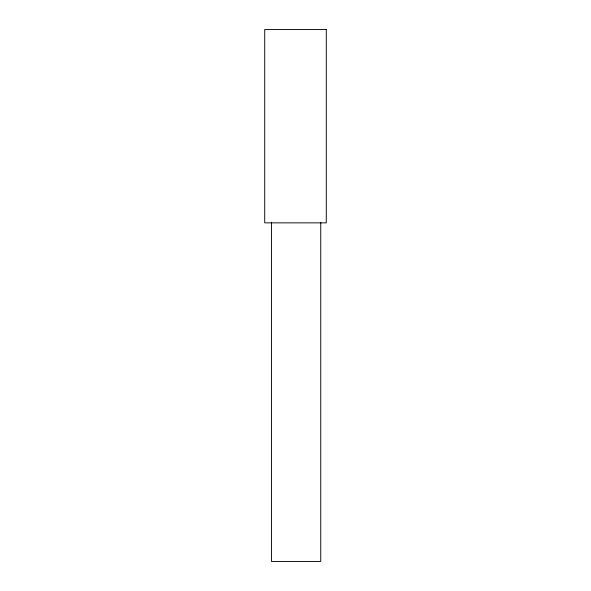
<?xml version="1.0" encoding="UTF-8"?>
<svg xmlns="http://www.w3.org/2000/svg" width="591" height="591" viewBox="0 0 591 591"><rect width="100%" height="100%" fill="white"/><g stroke="black" fill="none" stroke-linecap="round" stroke-linejoin="round"><path stroke-width="0.89" d="M320.743 222.209L320.743 561.45L271.491 561.45L271.491 222.209M326.284 29.55L264.716 29.55L264.716 222.859L326.284 222.859L326.284 29.55"/></g></svg>
